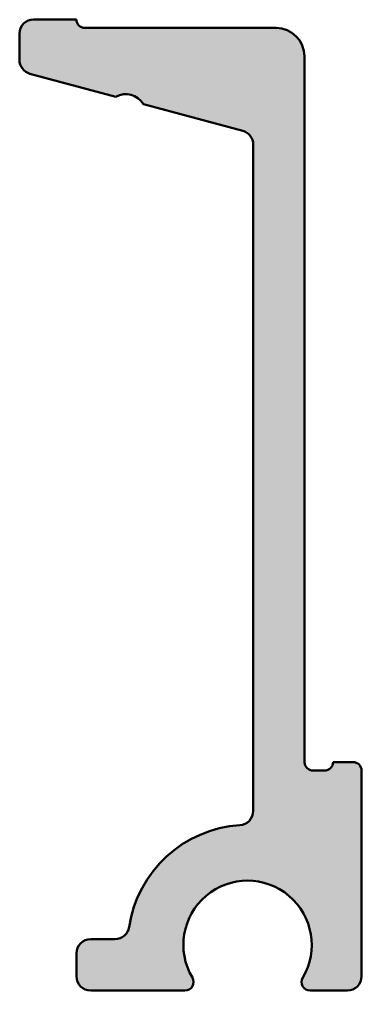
# Model space of a CAD drawing. Extents: x -12 to 0, y -8 to 26.
import ezdxf

# ---------------------------------------------------------------- set-up
doc = ezdxf.new("R2010")
doc.units = 0
doc.layers.add('0S-Alu contour', color=7, linetype='Continuous', lineweight=50)
doc.layers.add('0S-Alu hatch', color=252, linetype='Continuous', lineweight=25)

# ---------------------------------------------------------------- blocks, each defined once
blk = doc.blocks.new('438640__8305E298_4726_4A26_8613_88610F6BC815_')
at = {"layer": '0S-Alu hatch'}
h = blk.add_hatch(color=256, dxfattribs=at)
edge = h.paths.add_edge_path()
edge.add_arc((-11.50000132549963, 24.58401947021483), 0.5000108819530347, 180, 255.0002159090579)
edge.add_line((-11.62941184450635, 24.10104555824663), (-8.619277848328123, 23.29445955338756))
edge.add_ellipse((-8.272190472928711, 22.65796752022013), major_axis=(-0.7249770716700347, 0), ratio=1, start_angle=211.3970071059083, end_angle=298.60420861996124, ccw=False)
edge.add_line((-7.653365985713163, 23.03565523311224), (-4.170590210386476, 22.10243682861441))
edge.add_ellipse((-4.299999757383202, 21.6194741736317), major_axis=(-0.4999997569617839, 0), ratio=1, start_angle=180, end_angle=254.9999896375142, ccw=False)
edge.add_line((-3.800000000421419, 21.6194741736317), (-3.800000000421418, -1.709584240176546))
edge.add_ellipse((-4.300000000421773, -1.709584240176568), major_axis=(-0.5000000000003553, 0), ratio=1, start_angle=93.65966535064842, end_angle=180, ccw=False)
edge.add_arc((-4.000000000421787, -6.399999999999977), 4.199999999999624, 93.65966535064659, 171.4346812701053)
edge.add_ellipse((-8.647579556225695, -5.699996948242171), major_axis=(-0.5000000000000235, 0), ratio=1, start_angle=90.0000000000004, end_angle=171.4346812701045, ccw=False)
edge.add_line((-8.647579556225692, -6.199996948242195), (-9.500000000426594, -6.199996948242194))
edge.add_arc((-9.500000000421425, -6.699996948242205), 0.5000000000000107, 90.00000000059237, 180)
edge.add_line((-10.00000000042143, -6.699996948242205), (-10.0000000004214, -7.500000000010366))
edge.add_arc((-9.50000000042139, -7.49999999999996), 0.5000000000000178, 180, 269.999999999402)
edge.add_line((-9.500000000426608, -7.999999999999978), (-6.19374109726945, -7.999999999999971))
edge.add_arc((-6.193741097269441, -7.699999999999967), 0.3000000000000043, 269.9999999999983, 390.6507699401272)
edge.add_ellipse((-4.000000000421406, -6.399999999999992), major_axis=(-2.249999999999987, 0), ratio=1, start_angle=149.3492300598718, end_angle=30.650769940128214, ccw=False)
edge.add_arc((-1.80625890357336, -7.699999999999965), 0.3000000000000132, 149.3492300598743, 270.0000000000021)
edge.add_line((-1.806258903573349, -7.999999999999978), (-0.5000000004213785, -7.999999999999971))
edge.add_arc((-0.4999896803109412, -7.500010320110437), 0.4999896799960412, 269.9988173780462, 360.0011826219717)
edge.add_line((-4.21407e-10, -7.499999999999843), (-4.214211e-10, -0.2999999999999616))
edge.add_arc((-0.3000000004214112, -0.2999999999999829), 0.29999999999999, 0, 90.00000000000404)
edge.add_line((-0.3000000004214323, 7.1e-15), (-1.000012207452668, 3.55e-14))
edge.add_ellipse((-1.300012207452683, 3.9e-14), major_axis=(-0.3000000000000149, 0), ratio=1, start_angle=90.00000000000068, end_angle=180, ccw=False)
edge.add_line((-1.300012207452679, -0.2999999999999758), (-1.700012207452727, -0.2999999999999616))
edge.add_ellipse((-1.700012207452713, -7.4e-15), major_axis=(-0.2999999999999543, 0), ratio=1, start_angle=0, end_angle=89.99999999999733, ccw=False)
edge.add_line((-2.000012207452668, -7.2e-15), (-2.000012207452682, 24.7003433227539))
edge.add_arc((-3.000012207452718, 24.70034332275388), 1.000000000000035, 0, 89.99999999999876)
edge.add_line((-3.000012207452696, 25.70034332275392), (-9.700012207452685, 25.70034332275392))
edge.add_ellipse((-9.700012207452676, 26.00034332275392), major_axis=(-0.3000000000000078, 0), ratio=1, start_angle=0, end_angle=89.9999999999983, ccw=False)
edge.add_line((-10.00001220745268, 26.00034332275392), (-11.50001220745788, 26.00034332275393))
edge.add_arc((-11.50001220745268, 25.50034332275391), 0.5000000000000142, 90.000000000596, 180)
edge.add_line((-12.00001220745269, 25.50034332275391), (-12.00001220745267, 24.58401947021483))
at = {"layer": '0S-Alu contour', "color": 7}
for points in [[(-10.00001220745268, 26.00034332275392), (-11.50001220745788, 26.00034332275393)], [(-3.000012207452696, 25.70034332275392), (-9.700012207452685, 25.70034332275392)], [(-12.00001220745269, 25.50034332275391), (-12.00001220745267, 24.58401947021483)], [(-2.000012207452668, -7.2e-15), (-2.000012207452682, 24.7003433227539)], [(-11.62941184450635, 24.10104555824663), (-8.619277848328123, 23.29445955338756)], [(-7.653365985713163, 23.03565523311224), (-4.170590210386476, 22.10243682861441)], [(-3.800000000421419, 21.6194741736317), (-3.800000000421418, -1.709584240176546)], [(-0.3000000004214323, 7.1e-15), (-1.000012207452668, 3.55e-14)], [(-1.300012207452679, -0.2999999999999758), (-1.700012207452727, -0.2999999999999616)], [(-4.21407e-10, -7.499999999999843), (-4.214211e-10, -0.2999999999999616)], [(-8.647579556225692, -6.199996948242195), (-9.500000000426594, -6.199996948242194)], [(-10.00000000042143, -6.699996948242205), (-10.0000000004214, -7.500000000010366)], [(-9.500000000426608, -7.999999999999978), (-6.19374109726945, -7.999999999999971)], [(-1.806258903573349, -7.999999999999978), (-0.5000000004213785, -7.999999999999971)]]:
    blk.add_lwpolyline(points, dxfattribs=at)
for centre, radius, start, end in [((-11.50001220745268, 25.50034332275391), 0.5000000000000142, 90.000000000596, 180), ((-3.000012207452718, 24.70034332275388), 1.000000000000035, 0, 89.99999999999876), ((-11.50000132549963, 24.58401947021483), 0.5000108819530347, 180, 255.0002159090579), ((-0.3000000004214112, -0.2999999999999829), 0.29999999999999, 0, 90.00000000000404), ((-4.000000000421787, -6.399999999999977), 4.199999999999624, 93.65966535064659, 171.4346812701053), ((-9.500000000421425, -6.699996948242205), 0.5000000000000107, 90.00000000059237, 180), ((-9.50000000042139, -7.49999999999996), 0.5000000000000178, 180, 269.999999999402), ((-6.193741097269441, -7.699999999999967), 0.3000000000000043, 269.9999999999983, 30.65076994012728), ((-1.80625890357336, -7.699999999999965), 0.3000000000000132, 149.3492300598743, 270.0000000000021), ((-0.4999896803109412, -7.500010320110437), 0.4999896799960412, 269.9988173780462, 0.0011826219716948)]:
    blk.add_arc(centre, radius, start, end, dxfattribs=at)
at = {"layer": '0S-Alu contour', "color": 7, "extrusion": (0, 0, -1)}
for centre, radius, start, end in [((9.700012207452676, 26.00034332275392), 0.3000000000000078, 270.0000000000017, 0), ((8.272190472928711, 22.65796752022013), 0.7249770716700347, 61.39579138003874, 148.6029928940917), ((4.299999757383202, 21.6194741736317), 0.4999997569617839, 105.0000103624858, 180), ((1.300012207452683, 3.9e-14), 0.3000000000000149, 180, 269.9999999999993), ((1.700012207452713, -7.4e-15), 0.2999999999999543, 270.0000000000027, 0), ((4.300000000421773, -1.709584240176568), 0.5000000000003553, 180, 266.3403346493516), ((4.000000000421406, -6.399999999999992), 2.249999999999987, 329.3492300598718, 210.6507699401282), ((8.647579556225695, -5.699996948242171), 0.5000000000000235, 188.5653187298956, 269.9999999999996)]:
    blk.add_arc(centre, radius, start, end, dxfattribs=at)
blk = doc.blocks.new('438640__90830144_782F_4077_A7CE_4D43CF27A3BD_')
at = {"layer": '0S-Alu contour', "color": 7}
blk.add_blockref('438640__8305E298_4726_4A26_8613_88610F6BC815_', (0, 0), dxfattribs=at)

msp = doc.modelspace()

# ---------------------------------------------------------------- block references
at = {"layer": '0S-Alu contour', "color": 7}
msp.add_blockref('438640__90830144_782F_4077_A7CE_4D43CF27A3BD_', (0, 0), dxfattribs=at)

doc.saveas('drawing.dxf')
